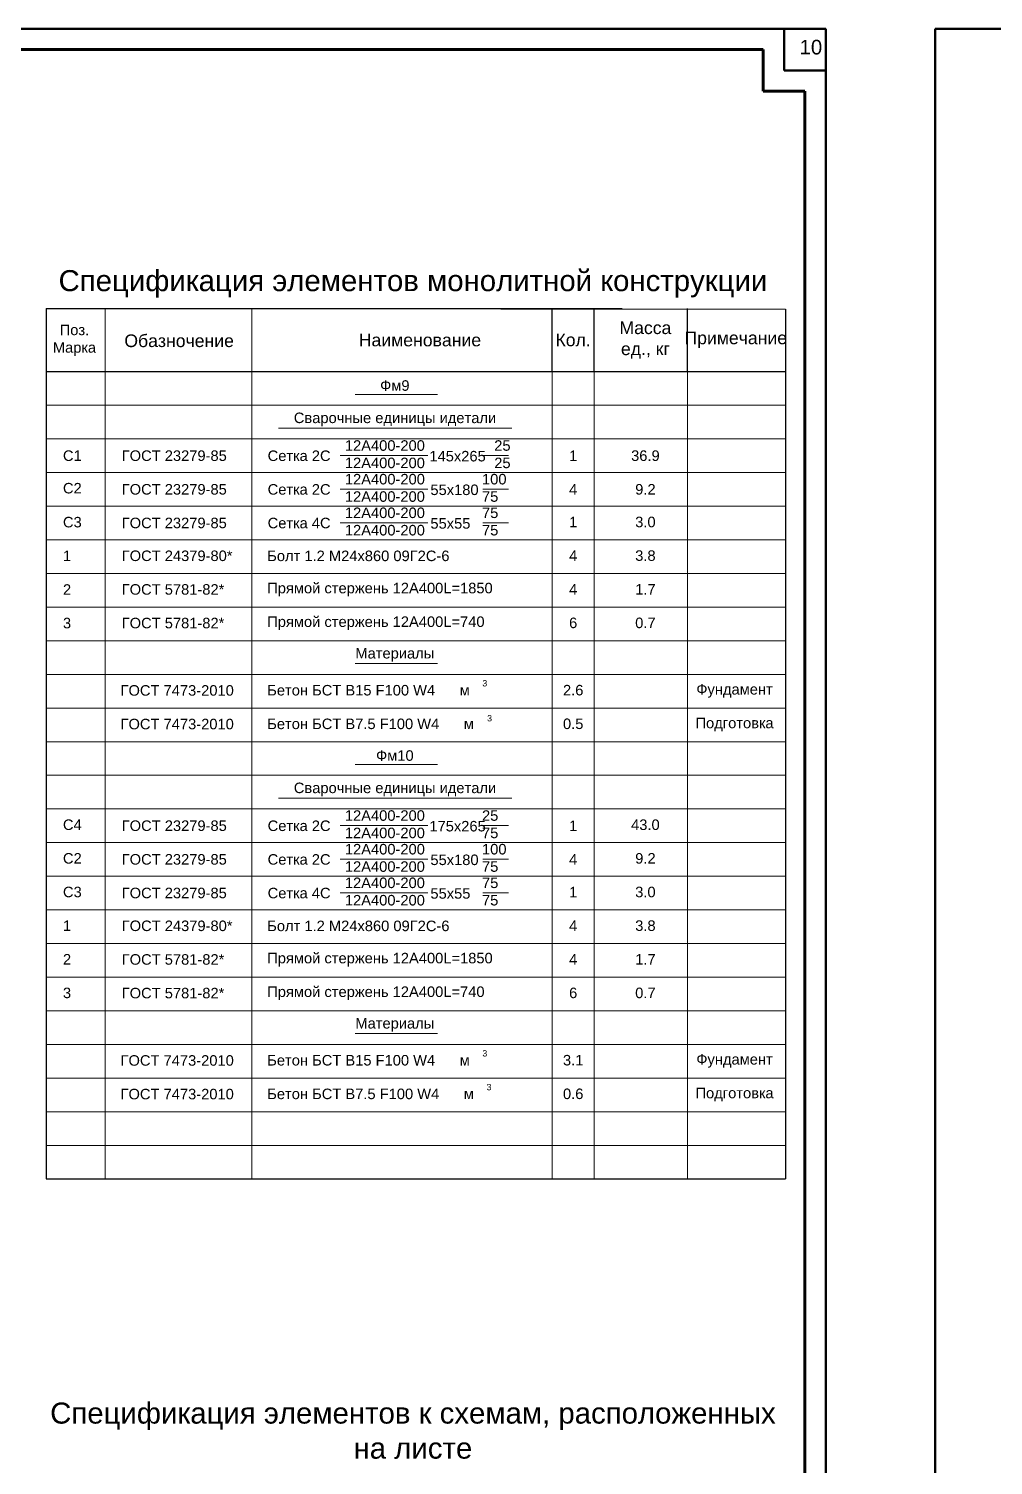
# Model space of a CAD drawing. Header units: millimetres. Extents: x -25736 to -23046, y 7958 to 9460.
# Drawn here: x -24093.4 to -23864.1, y 8386.2 to 8727.8 of the extents above; entities that cross this region are included whole.
import ezdxf

# ---------------------------------------------------------------- set-up
doc = ezdxf.new("R2010")
doc.units = ezdxf.units.MM
doc.layers.get('0').update_dxf_attribs({"lineweight": 30})
for name, color, linetype, lineweight in [('Рамка гл', 5, 'Continuous', 60), ('Средняя_0.5', 7, 'Continuous', 50), ('Текст', 252, 'Continuous', 18), ('Толстая_0.8', 7, 'Continuous', 80)]:
    doc.layers.add(name, color=color, linetype=linetype, lineweight=lineweight)
doc.styles.add('Надписи', font='ARIALUNI.TTF', dxfattribs={"height": 3.5})
doc.styles.add('стиль1', font='ARIALUNI.TTF')

msp = doc.modelspace()

# ---------------------------------------------------------------- linework, layer by layer
at = {"color": 0, "linetype": 'Continuous', "lineweight": 60}
for p, q in [((-24715.887, 8722.868), (-23918.736, 8722.868)), ((-23908.833, 8712.965), (-23908.833, 8144.562))]:
    msp.add_line(p, q, dxfattribs=at)
at = {"color": 7, "lineweight": 30}
for p, q in [((-23913.462, 8661.121), (-23913.462, 8454.266)), ((-24089.234, 8454.266), (-23913.462, 8454.266)), ((-24089.234, 8454.266), (-23957.687, 8454.266))]:
    msp.add_line(p, q, dxfattribs=at)
at = {"color": 0, "lineweight": 9, "ltscale": 0.75}
for p, q in [((-23968.947, 8646.266), (-23968.947, 8454.266)), ((-23958.947, 8646.266), (-23958.947, 8454.266)), ((-23936.795, 8646.266), (-23936.795, 8454.266)), ((-24089.234, 8638.266), (-23952.277, 8638.266)), ((-24089.234, 8638.266), (-23957.687, 8638.266)), ((-24048.947, 8638.266), (-23913.462, 8638.266)), ((-24089.234, 8630.266), (-23952.277, 8630.266)), ((-24089.234, 8630.266), (-23957.687, 8630.266)), ((-24048.947, 8630.266), (-23913.462, 8630.266)), ((-24089.234, 8622.266), (-23952.277, 8622.266)), ((-24089.234, 8622.266), (-23957.687, 8622.266)), ((-24048.947, 8622.266), (-23913.462, 8622.266)), ((-24089.234, 8614.266), (-23952.277, 8614.266)), ((-24089.234, 8614.266), (-23957.687, 8614.266)), ((-24048.947, 8614.266), (-23913.462, 8614.266)), ((-24089.234, 8606.266), (-23952.277, 8606.266)), ((-24089.234, 8606.266), (-23957.687, 8606.266)), ((-24048.947, 8606.266), (-23913.462, 8606.266)), ((-24089.234, 8598.266), (-23952.277, 8598.266)), ((-24089.234, 8598.266), (-23957.687, 8598.266)), ((-24048.947, 8598.266), (-23913.462, 8598.266)), ((-24089.234, 8590.266), (-23952.277, 8590.266)), ((-24089.234, 8590.266), (-23957.687, 8590.266)), ((-24048.947, 8590.266), (-23913.462, 8590.266)), ((-24089.234, 8582.266), (-23952.277, 8582.266)), ((-24089.234, 8582.266), (-23957.687, 8582.266)), ((-24048.947, 8582.266), (-23913.462, 8582.266)), ((-24089.234, 8574.266), (-23952.277, 8574.266)), ((-24089.234, 8574.266), (-23957.687, 8574.266)), ((-24048.947, 8574.266), (-23913.462, 8574.266)), ((-24089.234, 8566.266), (-23952.277, 8566.266)), ((-24089.234, 8566.266), (-23957.687, 8566.266)), ((-24048.947, 8566.266), (-23913.462, 8566.266)), ((-24089.234, 8558.266), (-23952.277, 8558.266)), ((-24089.234, 8558.266), (-23957.687, 8558.266)), ((-24048.947, 8558.266), (-23913.462, 8558.266)), ((-24089.234, 8550.266), (-23952.277, 8550.266)), ((-24089.234, 8550.266), (-23957.687, 8550.266)), ((-24048.947, 8550.266), (-23913.462, 8550.266)), ((-24089.234, 8542.266), (-23952.277, 8542.266)), ((-24089.234, 8542.266), (-23957.687, 8542.266)), ((-24048.947, 8542.266), (-23913.462, 8542.266)), ((-24089.234, 8534.266), (-23952.277, 8534.266)), ((-24089.234, 8534.266), (-23957.687, 8534.266)), ((-24048.947, 8534.266), (-23913.462, 8534.266)), ((-24089.234, 8526.266), (-23952.277, 8526.266)), ((-24089.234, 8526.266), (-23957.687, 8526.266)), ((-24048.947, 8526.266), (-23913.462, 8526.266)), ((-24089.234, 8518.266), (-23952.277, 8518.266)), ((-24089.234, 8518.266), (-23957.687, 8518.266)), ((-24048.947, 8518.266), (-23913.462, 8518.266)), ((-24089.234, 8510.266), (-23952.277, 8510.266)), ((-24089.234, 8510.266), (-23957.687, 8510.266)), ((-24048.947, 8510.266), (-23913.462, 8510.266)), ((-24089.234, 8502.266), (-23952.277, 8502.266)), ((-24089.234, 8502.266), (-23957.687, 8502.266)), ((-24048.947, 8502.266), (-23913.462, 8502.266)), ((-24089.234, 8486.266), (-23952.277, 8486.266)), ((-24089.234, 8486.266), (-23957.687, 8486.266)), ((-24048.947, 8486.266), (-23913.462, 8486.266)), ((-24089.234, 8478.266), (-23952.277, 8478.266)), ((-24089.234, 8478.266), (-23957.687, 8478.266)), ((-24048.947, 8478.266), (-23913.462, 8478.266)), ((-24089.234, 8470.266), (-23952.277, 8470.266)), ((-24089.234, 8470.266), (-23957.687, 8470.266)), ((-24048.947, 8470.266), (-23913.462, 8470.266)), ((-24089.234, 8462.266), (-23952.277, 8462.266)), ((-24089.234, 8462.266), (-23957.687, 8462.266)), ((-24048.947, 8462.266), (-23913.462, 8462.266))]:
    msp.add_line(p, q, dxfattribs=at)
at = {"color": 7, "lineweight": 5}
for p, q in [((-24089.234, 8494.266), (-23952.277, 8494.266)), ((-24089.234, 8494.266), (-23957.687, 8494.266)), ((-24048.947, 8494.266), (-23913.462, 8494.266))]:
    msp.add_line(p, q, dxfattribs=at)
at = {"layer": 'Рамка гл', "color": 7, "lineweight": 30}
for p, q in [((-24089.234, 8661.266), (-23952.277, 8661.266)), ((-24089.234, 8661.266), (-23957.687, 8661.266)), ((-24089.234, 8661.266), (-24089.234, 8454.266)), ((-24048.947, 8661.266), (-23913.462, 8661.121)), ((-23968.947, 8646.266), (-23968.947, 8661.266)), ((-23958.947, 8646.266), (-23958.947, 8661.266)), ((-23936.795, 8646.266), (-23936.795, 8661.266)), ((-24089.234, 8646.266), (-23952.277, 8646.266)), ((-24089.234, 8646.266), (-23957.687, 8646.266)), ((-24048.947, 8646.266), (-23913.462, 8646.266))]:
    msp.add_line(p, q, dxfattribs=at)
at = {"layer": 'Рамка гл', "color": 7, "lineweight": 5}
for p, q in [((-24075.263, 8661.266), (-24075.263, 8454.266)), ((-24040.386, 8661.266), (-24040.386, 8454.266))]:
    msp.add_line(p, q, dxfattribs=at)
at = {"layer": 'Средняя_0.5', "color": 0}
for p, q in [((-23903.882, 8727.819), (-24735.692, 8727.819)), ((-23913.784, 8727.819), (-23913.784, 8717.917)), ((-23903.882, 8139.611), (-23903.882, 8727.819)), ((-23877.891, 8727.819), (-23877.891, 8139.611)), ((-23046.081, 8727.819), (-23877.891, 8727.819)), ((-23913.784, 8717.917), (-23903.882, 8717.917))]:
    msp.add_line(p, q, dxfattribs=at)
at = {"layer": 'Текст'}
for p, q in [((-24015.83, 8640.858), (-23996.219, 8640.858)), ((-24033.989, 8632.858), (-23978.556, 8632.858)), ((-24019.361, 8626.294), (-23998.534, 8626.294)), ((-23985.468, 8626.294), (-23979.358, 8626.294)), ((-24019.361, 8618.294), (-23998.534, 8618.294)), ((-23985.468, 8618.294), (-23979.358, 8618.294)), ((-24019.361, 8610.294), (-23998.534, 8610.294)), ((-23985.468, 8610.294), (-23979.358, 8610.294)), ((-24015.83, 8576.858), (-23996.219, 8576.858)), ((-24015.83, 8552.858), (-23996.219, 8552.858)), ((-24033.989, 8544.858), (-23978.556, 8544.858)), ((-24033.989, 8544.858), (-23978.556, 8544.858)), ((-24019.361, 8538.294), (-23998.534, 8538.294)), ((-23985.468, 8538.294), (-23979.358, 8538.294)), ((-24019.361, 8530.294), (-23998.534, 8530.294)), ((-23985.468, 8530.294), (-23979.358, 8530.294)), ((-24019.361, 8522.294), (-23998.534, 8522.294)), ((-23985.468, 8522.294), (-23979.358, 8522.294)), ((-24015.83, 8488.858), (-23996.219, 8488.858))]:
    msp.add_line(p, q, dxfattribs=at)
at = {"layer": 'Толстая_0.8', "color": 0}
for p, q in [((-23918.736, 8722.868), (-23918.736, 8712.965)), ((-23918.736, 8712.965), (-23908.833, 8712.965))]:
    msp.add_line(p, q, dxfattribs=at)

# ---------------------------------------------------------------- texts
at = {"color": 0, "style": 'Надписи'}
msp.add_text('10', height=3.4659, dxfattribs=at).set_placement((-23910.118, 8721.712))
at = {"layer": 'Текст', "color": 0, "style": 'стиль1'}
for s, p in [('Фм9', (-24009.857, 8641.718)), ('Сварочные единицы идетали', (-24030.382, 8634.03)), ('12А400-200                 25', (-24018.24, 8627.45)), ('Сетка 2С', (-24036.603, 8625.016)), ('145х265', (-23998.138, 8624.919)), ('12А400-200                 25', (-24018.24, 8623.315)), ('Сетка 2С', (-24036.603, 8617.016)), ('12А400-200              100', (-24018.24, 8619.45)), ('12А400-200              75', (-24018.24, 8615.315)), ('55х180', (-23997.898, 8616.919)), ('12А400-200              75', (-24018.24, 8611.45)), ('Сетка 4С', (-24036.603, 8609.016)), ('12А400-200              75', (-24018.24, 8607.315)), ('55х55', (-23997.898, 8608.925)), ('Болт 1.2 М24х860 09Г2С-6', (-24036.705, 8601.207)), ('Прямой стержень 12А400L=1850', (-24036.705, 8593.549)), ('Прямой стержень 12А400L=740', (-24036.705, 8585.549)), ('Материалы', (-24015.744, 8578.051)), ('ГОСТ 7473-2010', (-24071.582, 8569.207)), ('Бетон БСТ В15 F100 W4      м', (-24036.705, 8569.253)), ('ГОСТ 7473-2010', (-24071.582, 8561.207)), ('Бетон БСТ В7.5 F100 W4      м', (-24036.705, 8561.253)), ('Фм10', (-24010.825, 8553.718)), ('Сварочные единицы идетали', (-24030.382, 8546.03)), ('12А400-200              25', (-24018.24, 8539.45)), ('Сетка 2С', (-24036.603, 8537.016)), ('12А400-200              75', (-24018.24, 8535.315)), ('175х265', (-23998.138, 8536.919)), ('Сетка 2С', (-24036.603, 8529.016)), ('12А400-200              100', (-24018.24, 8531.45)), ('55х180', (-23997.898, 8528.919)), ('12А400-200              75', (-24018.24, 8527.315)), ('12А400-200              75', (-24018.24, 8523.45)), ('Сетка 4С', (-24036.603, 8521.016)), ('12А400-200              75', (-24018.24, 8519.315)), ('55х55', (-23997.898, 8520.925)), ('Болт 1.2 М24х860 09Г2С-6', (-24036.705, 8513.207)), ('Прямой стержень 12А400L=1850', (-24036.705, 8505.549)), ('Прямой стержень 12А400L=740', (-24036.705, 8497.549)), ('Материалы', (-24015.744, 8490.051)), ('ГОСТ 7473-2010', (-24071.582, 8481.207)), ('Бетон БСТ В15 F100 W4      м', (-24036.705, 8481.253)), ('ГОСТ 7473-2010', (-24071.582, 8473.207)), ('Бетон БСТ В7.5 F100 W4      м', (-24036.705, 8473.253))]:
    msp.add_text(s, height=2.5, dxfattribs=at).set_placement(p)
at = {"layer": 'Текст', "ltscale": 0.75, "char_height": 5, "width": 202.32264, "attachment_point": 5, "style": 'стиль1'}
for s, insert in [('{\\C0;Спецификация элементов монолитной конструкции}', (-24002.059, 8667.153)), ('{\\C0;Спецификация элементов к схемам, расположенных \\Pна листе}', (-24002.059, 8394.388))]:
    msp.add_mtext(s, dxfattribs=dict(at, insert=insert))
at = {"layer": 'Текст', "color": 0, "lineweight": 0, "ltscale": 0.75, "style": 'стиль1'}
for s, insert, char_height, width, attachment_point in [('Поз.\\PМарка', (-24082.544, 8653.731), 2.5, 10, 5), ('Масса \\Pед., кг', (-23946.775, 8653.766), 3, 20, 5), ('Обазночение', (-24057.653, 8653.592), 3, 80, 5), ('Наименование', (-24000.386, 8653.766), 3, 80, 5), ('Кол.', (-23963.966, 8653.799), 3, 15, 5), ('Примечание', (-23925.285, 8653.838), 3, 20, 5), ('С1', (-24085.274, 8626.266), 2.5, 76.03966, 4), ('ГОСТ 23279-85', (-24071.302, 8626.266), 2.5, 76.03966, 4), ('1', (-23963.947, 8626.266), 2.5, 10, 5), ('36.9', (-23946.775, 8626.266), 2.5, 20, 5), ('С2', (-24085.274, 8618.534), 2.5, 76.03966, 4), ('ГОСТ 23279-85', (-24071.302, 8618.266), 2.5, 76.03966, 4), ('9.2', (-23946.775, 8618.266), 2.5, 20, 5), ('4', (-23963.947, 8618.266), 2.5, 10, 5), ('С3', (-24085.274, 8610.457), 2.5, 76.03966, 4), ('ГОСТ 23279-85', (-24071.302, 8610.266), 2.5, 76.03966, 4), ('1', (-23963.947, 8610.503), 2.5, 10, 5), ('3.0', (-23946.775, 8610.503), 2.5, 20, 5), ('1', (-24085.274, 8602.457), 2.5, 76.03966, 4), ('ГОСТ 24379-80*', (-24071.302, 8602.457), 2.5, 76.03966, 4), ('4', (-23963.947, 8602.503), 2.5, 10, 5), ('3.8', (-23946.775, 8602.503), 2.5, 20, 5), ('2', (-24085.274, 8594.457), 2.5, 76.03966, 4), ('ГОСТ 5781-82*', (-24071.302, 8594.457), 2.5, 76.03966, 4), ('4', (-23963.947, 8594.503), 2.5, 10, 5), ('1.7', (-23946.775, 8594.503), 2.5, 20, 5), ('3', (-24085.274, 8586.457), 2.5, 76.03966, 4), ('ГОСТ 5781-82*', (-24071.302, 8586.457), 2.5, 76.03966, 4), ('6', (-23963.947, 8586.503), 2.5, 10, 5), ('0.7', (-23946.775, 8586.503), 2.5, 20, 5), ('3', (-23984.966, 8572.14), 1.5, 10, 5), ('2.6', (-23963.947, 8570.503), 2.5, 10, 5), ('Фундамент ', (-23925.58, 8570.351), 2.5, 20, 5), ('3', (-23983.832, 8563.826), 1.5, 10, 5), ('0.5', (-23963.947, 8562.503), 2.5, 10, 5), ('Подготовка', (-23925.58, 8562.351), 2.5, 20, 5), ('С4', (-24085.274, 8538.503), 2.5, 76.03966, 4), ('ГОСТ 23279-85', (-24071.302, 8538.266), 2.5, 76.03966, 4), ('1', (-23963.947, 8538.266), 2.5, 10, 5), ('43.0', (-23946.775, 8538.503), 2.5, 20, 5), ('С2', (-24085.274, 8530.503), 2.5, 76.03966, 4), ('ГОСТ 23279-85', (-24071.302, 8530.266), 2.5, 76.03966, 4), ('4', (-23963.947, 8530.266), 2.5, 10, 5), ('9.2', (-23946.775, 8530.503), 2.5, 20, 5), ('С3', (-24085.274, 8522.503), 2.5, 76.03966, 4), ('ГОСТ 23279-85', (-24071.302, 8522.266), 2.5, 76.03966, 4), ('1', (-23963.947, 8522.503), 2.5, 10, 5), ('3.0', (-23946.775, 8522.503), 2.5, 20, 5), ('1', (-24085.274, 8514.503), 2.5, 76.03966, 4), ('ГОСТ 24379-80*', (-24071.302, 8514.457), 2.5, 76.03966, 4), ('4', (-23963.947, 8514.503), 2.5, 10, 5), ('3.8', (-23946.775, 8514.503), 2.5, 20, 5), ('2', (-24085.274, 8506.503), 2.5, 76.03966, 4), ('ГОСТ 5781-82*', (-24071.302, 8506.457), 2.5, 76.03966, 4), ('4', (-23963.947, 8506.503), 2.5, 10, 5), ('1.7', (-23946.775, 8506.503), 2.5, 20, 5), ('3', (-24085.274, 8498.503), 2.5, 76.03966, 4), ('ГОСТ 5781-82*', (-24071.302, 8498.457), 2.5, 76.03966, 4), ('6', (-23963.947, 8498.503), 2.5, 10, 5), ('0.7', (-23946.775, 8498.503), 2.5, 20, 5), ('3', (-23984.966, 8484.14), 1.5, 10, 5), ('3.1', (-23963.947, 8482.503), 2.5, 10, 5), ('Фундамент ', (-23925.58, 8482.351), 2.5, 20, 5), ('3', (-23983.97, 8476.115), 1.5, 10, 5), ('0.6', (-23963.947, 8474.503), 2.5, 10, 5), ('Подготовка', (-23925.58, 8474.351), 2.5, 20, 5)]:
    msp.add_mtext(s, dxfattribs=dict(at, insert=insert, char_height=char_height, width=width, attachment_point=attachment_point))

doc.saveas('drawing.dxf')
